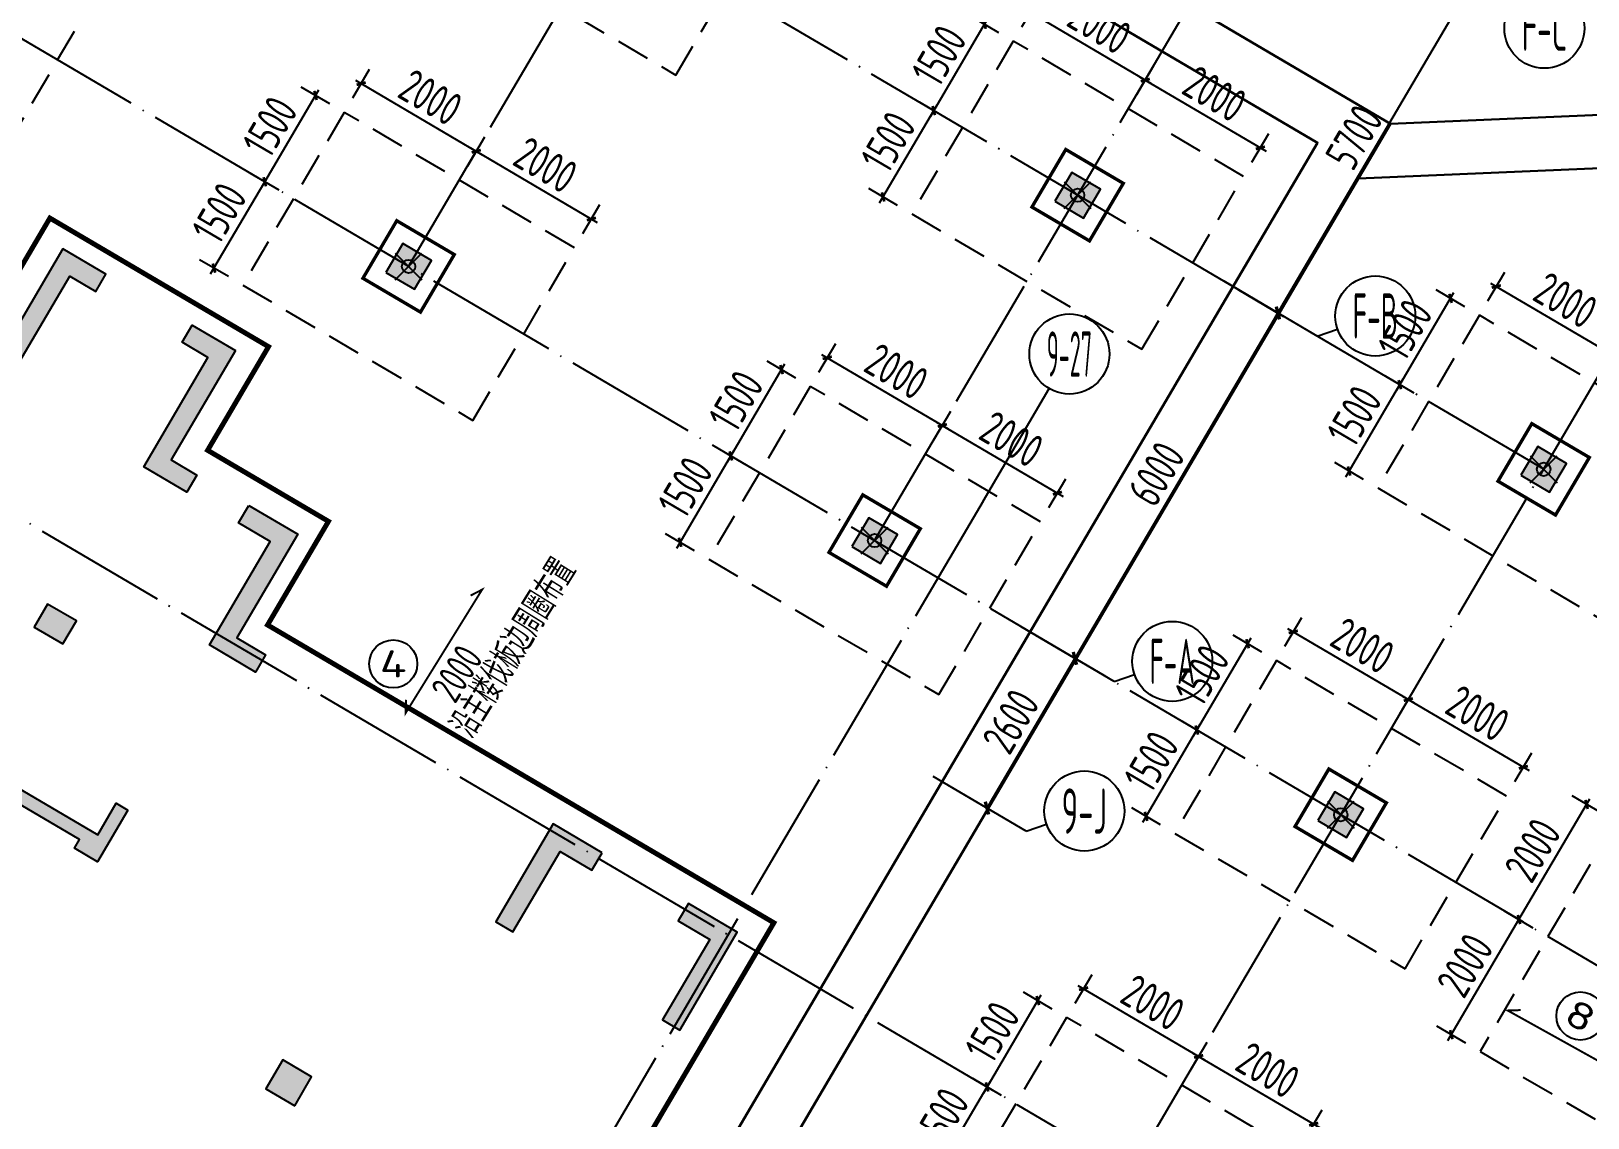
# Model space of a CAD drawing. Extents: x -57409 to 252654, y -8259 to 229119.
# Drawn here: x 178747 to 202071, y 89177 to 105452 of the extents above; entities that cross this region are included whole.
import ezdxf
from ezdxf.enums import TextEntityAlignment as Align

# ---------------------------------------------------------------- set-up
doc = ezdxf.new("R2010")
doc.units = 0
doc.header["$LTSCALE"] = 100
doc.header["$PDMODE"] = 35
doc.header["$PDSIZE"] = 200
doc.linetypes.add('DASHED', pattern=[0.75, 0.5, -0.25])
doc.linetypes.add('DOTE', pattern=[2.42, 2, -0.2, 0.02, -0.2])
doc.layers.get('0').update_dxf_attribs({"linetype": 'CONTINUOUS'})
doc.layers.get('Defpoints').update_dxf_attribs({"linetype": 'CONTINUOUS'})
for name, color, linetype in [('B-TEXT', 3, 'CONTINUOUS'), ('codim', 7, 'CONTINUOUS'), ('COLU', 7, 'CONTINUOUS'), ('colu-主楼', 7, 'CONTINUOUS'), ('CT', 2, 'CONTINUOUS'), ('dote', 253, 'DOTE'), ('h填实-主楼', 254, 'CONTINUOUS'), ('h填实-柱墙', 254, 'CONTINUOUS'), ('wall-主楼', 2, 'CONTINUOUS'), ('Z-AXIS', 3, 'CONTINUOUS'), ('Z-CT', 2, 'CONTINUOUS'), ('Z-TEXT', 2, 'CONTINUOUS'), ('z柱下板带', 140, 'CONTINUOUS'), ('板底钢筋', 24, 'CONTINUOUS'), ('楼板负筋标注', 94, 'CONTINUOUS')]:
    doc.layers.add(name, color=color, linetype=linetype)
doc.layers.add('重心计算', color=7, linetype='CONTINUOUS', plot=False)
doc.styles.add('_TCH_AXIS', font='tssdeng.shx', dxfattribs={"width": 0.7, "bigfont": 'tssdchn.shx'})
doc.styles.add('COMPLEX', font='tssdeng.shx', dxfattribs={"width": 0.7, "bigfont": 'tssdchn.shx'})
doc.styles.add('Jgcad-DIM', font='tssdeng.shx', dxfattribs={"width": 0.7, "bigfont": 'tssdchn.shx'})
doc.styles.get("Standard").update_dxf_attribs({"font": 'tssdeng.shx', "width": 0.7, "bigfont": 'tssdchn.shx'})
doc.styles.add('TSSD_Dimension', font='tssdeng.shx', dxfattribs={"width": 0.7})
doc.dimstyles.new('TSSD_100_100$0', dxfattribs={"dimtxt": 300, "dimasz": 100, "dimexe": 100, "dimexo": 250, "dimgap": 100, "dimtad": 1, "dimdec": 0, "dimzin": 0, "dimdsep": 46, "dimtxsty": 'TSSD_Dimension', "dimblk": '_tsdbk', "dimblk1": '_tsdbk', "dimblk2": '_tsdbk', "dimsah": 1, "dimcen": 0, "dimdle": 100, "dimclrt": 7, "dimadec": 0, "dimazin": 0, "dimtfac": 1, "dimtdec": 0, "dimtix": 1, "dimtmove": 2, "dimatfit": 3, "dimldrblk": '_tsdbk', "dimfxl": 1, "dimtolj": 1, "dimtzin": 0, "dimarcsym": 0})

# ---------------------------------------------------------------- blocks, each defined once
blk = doc.blocks.new('_tsdbk')
blk.add_line((-1, 0), (0, 0))
at = {"const_width": 0.5}
blk.add_lwpolyline([(-0.7, -0.7), (0.7, 0.7)], dxfattribs=at)
blk = doc.blocks.new('*D70')
at = {"layer": 'Defpoints', "color": 0}
for p in [(193579, 96533), (194386, 96059), (192261, 94292)]:
    blk.add_point(p, dxfattribs=at)
at = {"layer": 'Z-AXIS', "color": 0, "lineweight": -2}
for p, q in [((193795, 96406), (194472, 96008)), ((193119, 93904), (194335, 95972)), ((192477, 94165), (193154, 93767))]:
    blk.add_line(p, q, dxfattribs=at)
at = {"layer": 'Z-AXIS', "color": 0, "lineweight": -2, "xscale": 100, "yscale": 100, "zscale": 100}
for p, rotation in [((194386, 96059), 59.54537173360609), ((193068, 93817), 239.5453717336061)]:
    blk.add_blockref('_tsdbk', p, dxfattribs=dict(at, rotation=rotation))
at = {"layer": 'Z-AXIS', "color": 7, "insert": (193425, 95115), "char_height": 500, "attachment_point": 5, "rotation": 59.5454, "style": 'TSSD_Dimension'}
blk.add_mtext('\\A1;2600', dxfattribs=at)
blk = doc.blocks.new('_AXISO')
blk.add_circle((0, 0), 0.5)
at = {"layer": 'B-TEXT', "style": 'COMPLEX', "width": 1.450893}
blk.add_attdef('A', text='', height=0.56, dxfattribs=at).set_placement((0.249375, -0.28), (0.749375, -0.28), align=Align.FIT)
blk = doc.blocks.new('*D71')
at = {"layer": 'Defpoints', "color": 0}
for p in [(196620, 101705), (197427, 101231), (193579, 96533)]:
    blk.add_point(p, dxfattribs=at)
at = {"layer": 'Z-AXIS', "color": 0, "lineweight": -2}
for p, q in [((196836, 101578), (197513, 101180)), ((194437, 96145), (197376, 101145)), ((193795, 96406), (194472, 96008))]:
    blk.add_line(p, q, dxfattribs=at)
at = {"layer": 'Z-AXIS', "color": 0, "lineweight": -2, "xscale": 100, "yscale": 100, "zscale": 100}
for p, rotation in [((197427, 101231), 59.54537173360609), ((194386, 96059), 239.5453717336061)]:
    blk.add_blockref('_tsdbk', p, dxfattribs=dict(at, rotation=rotation))
at = {"layer": 'Z-AXIS', "color": 7, "insert": (195605, 98822), "char_height": 500, "attachment_point": 5, "rotation": 59.5454, "style": 'TSSD_Dimension'}
blk.add_mtext('\\A1;6000', dxfattribs=at)
blk = doc.blocks.new('*D72')
at = {"layer": 'Defpoints', "color": 0}
for p in [(199509, 106619), (200316, 106144), (196620, 101705)]:
    blk.add_point(p, dxfattribs=at)
at = {"layer": 'Z-AXIS', "color": 0, "lineweight": -2}
for p, q in [((199725, 106492), (200402, 106094)), ((197478, 101317), (200265, 106058)), ((196836, 101578), (197513, 101180))]:
    blk.add_line(p, q, dxfattribs=at)
at = {"layer": 'Z-AXIS', "color": 0, "lineweight": -2, "xscale": 100, "yscale": 100, "zscale": 100}
for p, rotation in [((200316, 106144), 59.54537173360609), ((197427, 101231), 239.5453717336061)]:
    blk.add_blockref('_tsdbk', p, dxfattribs=dict(at, rotation=rotation))
at = {"layer": 'Z-AXIS', "color": 7, "insert": (198570, 103865), "char_height": 500, "attachment_point": 5, "rotation": 59.5454, "style": 'TSSD_Dimension'}
blk.add_mtext('\\A1;5700', dxfattribs=at)
blk = doc.blocks.new('*D80')
at = {"layer": 'Defpoints', "color": 0}
for p in [(197894, 108893), (205256, 105432), (204877, 104787)]:
    blk.add_point(p, dxfattribs=at)
at = {"layer": 'Z-AXIS', "color": 0, "lineweight": -2}
for p, q in [((198021, 109108), (198324, 109624)), ((198360, 109487), (205170, 105483)), ((205003, 105003), (205307, 105519))]:
    blk.add_line(p, q, dxfattribs=at)
at = {"layer": 'Z-AXIS', "color": 0, "lineweight": -2, "xscale": 100, "yscale": 100, "zscale": 100}
for p, rotation in [((198273, 109538), 149.5453717284223), ((205256, 105432), 329.5453717284223)]:
    blk.add_blockref('_tsdbk', p, dxfattribs=dict(at, rotation=rotation))
at = {"layer": 'Z-AXIS', "color": 7, "insert": (201942, 107787), "char_height": 500, "attachment_point": 5, "rotation": 329.5454, "style": 'TSSD_Dimension'}
blk.add_mtext('\\A1;8100', dxfattribs=at)
blk = doc.blocks.new('_ArchTick')
at = {"color": 0, "linetype": 'ByBlock', "const_width": 0.4}
blk.add_lwpolyline([(-0.5, -0.5), (0.5, 0.5)], dxfattribs=at)
blk = doc.blocks.new('*D2586')
at = {"layer": 'codim', "color": 0, "lineweight": -2}
blk.add_line((192259, 88261), (193121, 89726), dxfattribs=at)
at = {"layer": 'codim', "color": 7, "lineweight": -2}
for p, q in [((193286, 89513), (192855, 89767)), ((192525, 88220), (192094, 88474))]:
    blk.add_line(p, q, dxfattribs=at)
at = {"layer": 'Defpoints', "color": 0}
for p in [(193070, 89640), (193501, 89387), (192741, 88093)]:
    blk.add_point(p, dxfattribs=at)
at = {"layer": 'codim', "color": 0, "lineweight": -2, "xscale": 100, "yscale": 100, "zscale": 100}
for p, rotation in [((193070, 89640), 59.5453717353146), ((192310, 88347), 239.5453717353146)]:
    blk.add_blockref('_ArchTick', p, dxfattribs=dict(at, rotation=rotation))
at = {"layer": 'codim', "color": 1, "insert": (192388, 89171), "char_height": 500, "attachment_point": 5, "rotation": 59.5454, "style": 'Jgcad-DIM'}
blk.add_mtext('\\A1;1500', dxfattribs=at)
blk = doc.blocks.new('*D2587')
at = {"layer": 'codim', "color": 0, "lineweight": -2}
blk.add_line((193019, 89554), (193881, 91019), dxfattribs=at)
at = {"layer": 'codim', "color": 7, "lineweight": -2}
for p, q in [((194046, 90806), (193615, 91060)), ((193286, 89513), (192855, 89767))]:
    blk.add_line(p, q, dxfattribs=at)
at = {"layer": 'Defpoints', "color": 0}
for p in [(193830, 90933), (194261, 90680), (193501, 89387)]:
    blk.add_point(p, dxfattribs=at)
at = {"layer": 'codim', "color": 0, "lineweight": -2, "xscale": 100, "yscale": 100, "zscale": 100}
for p, rotation in [((193830, 90933), 59.5453717353146), ((193070, 89640), 239.5453717353146)]:
    blk.add_blockref('_ArchTick', p, dxfattribs=dict(at, rotation=rotation))
at = {"layer": 'codim', "color": 1, "insert": (193149, 90464), "char_height": 500, "attachment_point": 5, "rotation": 59.5454, "style": 'Jgcad-DIM'}
blk.add_mtext('\\A1;1500', dxfattribs=at)
blk = doc.blocks.new('*D2588')
at = {"layer": 'codim', "color": 7, "lineweight": -2}
for p, q in [((194388, 90895), (194642, 91326)), ((196112, 89881), (196366, 90312))]:
    blk.add_line(p, q, dxfattribs=at)
at = {"layer": 'codim', "color": 0, "lineweight": -2}
blk.add_line((194429, 91161), (196325, 90046), dxfattribs=at)
at = {"layer": 'Defpoints', "color": 0}
for p in [(194261, 90680), (196239, 90097), (195985, 89666)]:
    blk.add_point(p, dxfattribs=at)
at = {"layer": 'codim', "color": 0, "lineweight": -2, "xscale": 100, "yscale": 100, "zscale": 100}
for p, rotation in [((194515, 91111), 149.5453717339252), ((196239, 90097), 329.5453717339252)]:
    blk.add_blockref('_ArchTick', p, dxfattribs=dict(at, rotation=rotation))
at = {"layer": 'codim', "color": 1, "insert": (195554, 90905), "char_height": 500, "attachment_point": 5, "rotation": 329.5454, "style": 'Jgcad-DIM'}
blk.add_mtext('\\A1;2000', dxfattribs=at)
blk = doc.blocks.new('*D2571')
at = {"layer": 'codim', "color": 7, "lineweight": -2}
for p, q in [((196112, 89881), (196366, 90312)), ((197836, 88868), (198090, 89299))]:
    blk.add_line(p, q, dxfattribs=at)
at = {"layer": 'codim', "color": 0, "lineweight": -2}
blk.add_line((196153, 90148), (198049, 89032), dxfattribs=at)
at = {"layer": 'Defpoints', "color": 0}
for p in [(195985, 89666), (197963, 89083), (197710, 88652)]:
    blk.add_point(p, dxfattribs=at)
at = {"layer": 'codim', "color": 0, "lineweight": -2, "xscale": 100, "yscale": 100, "zscale": 100}
for p, rotation in [((196239, 90097), 149.5453717339252), ((197963, 89083), 329.5453717339252)]:
    blk.add_blockref('_ArchTick', p, dxfattribs=dict(at, rotation=rotation))
at = {"layer": 'codim', "color": 1, "insert": (197278, 89892), "char_height": 500, "attachment_point": 5, "rotation": 329.5454, "style": 'Jgcad-DIM'}
blk.add_mtext('\\A1;2000', dxfattribs=at)
blk = doc.blocks.new('*D2572')
at = {"layer": 'codim', "color": 0, "lineweight": -2}
blk.add_line((199974, 90337), (201089, 92233), dxfattribs=at)
at = {"layer": 'codim', "color": 7, "lineweight": -2}
for p, q in [((201254, 92020), (200823, 92274)), ((200241, 90296), (199810, 90550))]:
    blk.add_line(p, q, dxfattribs=at)
at = {"layer": 'Defpoints', "color": 0}
for p in [(201039, 92147), (201470, 91893), (200456, 90169)]:
    blk.add_point(p, dxfattribs=at)
at = {"layer": 'codim', "color": 0, "lineweight": -2, "xscale": 100, "yscale": 100, "zscale": 100}
for p, rotation in [((201039, 92147), 59.54537173531524), ((200025, 90423), 239.5453717353152)]:
    blk.add_blockref('_ArchTick', p, dxfattribs=dict(at, rotation=rotation))
at = {"layer": 'codim', "color": 1, "insert": (200230, 91462), "char_height": 500, "attachment_point": 5, "rotation": 59.5454, "style": 'Jgcad-DIM'}
blk.add_mtext('\\A1;2000', dxfattribs=at)
blk = doc.blocks.new('*D2573')
at = {"layer": 'codim', "color": 7, "lineweight": -2}
for p, q in [((202268, 93744), (201837, 93998)), ((201254, 92020), (200823, 92274))]:
    blk.add_line(p, q, dxfattribs=at)
at = {"layer": 'codim', "color": 0, "lineweight": -2}
blk.add_line((200988, 92061), (202103, 93957), dxfattribs=at)
at = {"layer": 'Defpoints', "color": 0}
for p in [(202052, 93871), (202484, 93618), (201470, 91893)]:
    blk.add_point(p, dxfattribs=at)
at = {"layer": 'codim', "color": 0, "lineweight": -2, "xscale": 100, "yscale": 100, "zscale": 100}
for p, rotation in [((202052, 93871), 59.54537173531524), ((201039, 92147), 239.5453717353152)]:
    blk.add_blockref('_ArchTick', p, dxfattribs=dict(at, rotation=rotation))
at = {"layer": 'codim', "color": 1, "insert": (201244, 93186), "char_height": 500, "attachment_point": 5, "rotation": 59.5454, "style": 'Jgcad-DIM'}
blk.add_mtext('\\A1;2000', dxfattribs=at)
blk = doc.blocks.new('*D2674')
at = {"layer": 'codim', "color": 0, "lineweight": -2}
blk.add_line((195402, 93605), (196263, 95071), dxfattribs=at)
at = {"layer": 'codim', "color": 7, "lineweight": -2}
for p, q in [((196428, 94858), (195997, 95111)), ((195668, 93565), (195237, 93818))]:
    blk.add_line(p, q, dxfattribs=at)
at = {"layer": 'Defpoints', "color": 0}
for p in [(196213, 94985), (196644, 94731), (195883, 93438)]:
    blk.add_point(p, dxfattribs=at)
at = {"layer": 'codim', "color": 0, "lineweight": -2, "xscale": 100, "yscale": 100, "zscale": 100}
for p, rotation in [((196213, 94985), 59.5453717353145), ((195452, 93692), 239.5453717353145)]:
    blk.add_blockref('_ArchTick', p, dxfattribs=dict(at, rotation=rotation))
at = {"layer": 'codim', "color": 1, "insert": (195531, 94515), "char_height": 500, "attachment_point": 5, "rotation": 59.5454, "style": 'Jgcad-DIM'}
blk.add_mtext('\\A1;1500', dxfattribs=at)
blk = doc.blocks.new('*D2675')
at = {"layer": 'codim', "color": 0, "lineweight": -2}
blk.add_line((196162, 94898), (197024, 96364), dxfattribs=at)
at = {"layer": 'codim', "color": 7, "lineweight": -2}
for p, q in [((197188, 96151), (196757, 96404)), ((196428, 94858), (195997, 95111))]:
    blk.add_line(p, q, dxfattribs=at)
at = {"layer": 'Defpoints', "color": 0}
for p in [(196973, 96278), (197404, 96024), (196644, 94731)]:
    blk.add_point(p, dxfattribs=at)
at = {"layer": 'codim', "color": 0, "lineweight": -2, "xscale": 100, "yscale": 100, "zscale": 100}
for p, rotation in [((196973, 96278), 59.5453717353145), ((196213, 94985), 239.5453717353145)]:
    blk.add_blockref('_ArchTick', p, dxfattribs=dict(at, rotation=rotation))
at = {"layer": 'codim', "color": 1, "insert": (196291, 95808), "char_height": 500, "attachment_point": 5, "rotation": 59.5454, "style": 'Jgcad-DIM'}
blk.add_mtext('\\A1;1500', dxfattribs=at)
blk = doc.blocks.new('*D2676')
at = {"layer": 'codim', "color": 7, "lineweight": -2}
for p, q in [((197531, 96240), (197784, 96671)), ((199255, 95226), (199508, 95657))]:
    blk.add_line(p, q, dxfattribs=at)
at = {"layer": 'codim', "color": 0, "lineweight": -2}
blk.add_line((197571, 96506), (199468, 95391), dxfattribs=at)
at = {"layer": 'Defpoints', "color": 0}
for p in [(197404, 96024), (199381, 95441), (199128, 95010)]:
    blk.add_point(p, dxfattribs=at)
at = {"layer": 'codim', "color": 0, "lineweight": -2, "xscale": 100, "yscale": 100, "zscale": 100}
for p, rotation in [((197657, 96455), 149.5453717339249), ((199381, 95441), 329.5453717339248)]:
    blk.add_blockref('_ArchTick', p, dxfattribs=dict(at, rotation=rotation))
at = {"layer": 'codim', "color": 1, "insert": (198697, 96250), "char_height": 500, "attachment_point": 5, "rotation": 329.5454, "style": 'Jgcad-DIM'}
blk.add_mtext('\\A1;2000', dxfattribs=at)
blk = doc.blocks.new('*D2677')
at = {"layer": 'codim', "color": 7, "lineweight": -2}
for p, q in [((199255, 95226), (199508, 95657)), ((200979, 94212), (201232, 94643))]:
    blk.add_line(p, q, dxfattribs=at)
at = {"layer": 'codim', "color": 0, "lineweight": -2}
blk.add_line((199295, 95492), (201192, 94377), dxfattribs=at)
at = {"layer": 'Defpoints', "color": 0}
for p in [(199128, 95010), (201105, 94428), (200852, 93997)]:
    blk.add_point(p, dxfattribs=at)
at = {"layer": 'codim', "color": 0, "lineweight": -2, "xscale": 100, "yscale": 100, "zscale": 100}
for p, rotation in [((199381, 95441), 149.5453717339249), ((201105, 94428), 329.5453717339248)]:
    blk.add_blockref('_ArchTick', p, dxfattribs=dict(at, rotation=rotation))
at = {"layer": 'codim', "color": 1, "insert": (200421, 95236), "char_height": 500, "attachment_point": 5, "rotation": 329.5454, "style": 'Jgcad-DIM'}
blk.add_mtext('\\A1;2000', dxfattribs=at)
blk = doc.blocks.new('*D2678')
at = {"layer": 'codim', "color": 0, "lineweight": -2}
blk.add_line((188419, 97711), (189281, 99176), dxfattribs=at)
at = {"layer": 'codim', "color": 7, "lineweight": -2}
for p, q in [((189446, 98963), (189015, 99217)), ((188685, 97670), (188254, 97924))]:
    blk.add_line(p, q, dxfattribs=at)
at = {"layer": 'Defpoints', "color": 0}
for p in [(189230, 99090), (189661, 98837), (188901, 97544)]:
    blk.add_point(p, dxfattribs=at)
at = {"layer": 'codim', "color": 0, "lineweight": -2, "xscale": 100, "yscale": 100, "zscale": 100}
for p, rotation in [((189230, 99090), 59.54537173531404), ((188470, 97797), 239.5453717353141)]:
    blk.add_blockref('_ArchTick', p, dxfattribs=dict(at, rotation=rotation))
at = {"layer": 'codim', "color": 1, "insert": (188548, 98621), "char_height": 500, "attachment_point": 5, "rotation": 59.5454, "style": 'Jgcad-DIM'}
blk.add_mtext('\\A1;1500', dxfattribs=at)
blk = doc.blocks.new('*D2679')
at = {"layer": 'codim', "color": 0, "lineweight": -2}
blk.add_line((189180, 99004), (190041, 100469), dxfattribs=at)
at = {"layer": 'codim', "color": 7, "lineweight": -2}
for p, q in [((190206, 100256), (189775, 100510)), ((189446, 98963), (189015, 99217))]:
    blk.add_line(p, q, dxfattribs=at)
at = {"layer": 'Defpoints', "color": 0}
for p in [(189990, 100383), (190421, 100130), (189661, 98837)]:
    blk.add_point(p, dxfattribs=at)
at = {"layer": 'codim', "color": 0, "lineweight": -2, "xscale": 100, "yscale": 100, "zscale": 100}
for p, rotation in [((189990, 100383), 59.54537173531404), ((189230, 99090), 239.5453717353141)]:
    blk.add_blockref('_ArchTick', p, dxfattribs=dict(at, rotation=rotation))
at = {"layer": 'codim', "color": 1, "insert": (189309, 99914), "char_height": 500, "attachment_point": 5, "rotation": 59.5454, "style": 'Jgcad-DIM'}
blk.add_mtext('\\A1;1500', dxfattribs=at)
blk = doc.blocks.new('*D2680')
at = {"layer": 'codim', "color": 7, "lineweight": -2}
for p, q in [((190548, 100345), (190802, 100776)), ((192272, 99332), (192526, 99763))]:
    blk.add_line(p, q, dxfattribs=at)
at = {"layer": 'codim', "color": 0, "lineweight": -2}
blk.add_line((190589, 100611), (192485, 99496), dxfattribs=at)
at = {"layer": 'Defpoints', "color": 0}
for p in [(190421, 100130), (192399, 99547), (192146, 99116)]:
    blk.add_point(p, dxfattribs=at)
at = {"layer": 'codim', "color": 0, "lineweight": -2, "xscale": 100, "yscale": 100, "zscale": 100}
for p, rotation in [((190675, 100561), 149.5453717339235), ((192399, 99547), 329.5453717339235)]:
    blk.add_blockref('_ArchTick', p, dxfattribs=dict(at, rotation=rotation))
at = {"layer": 'codim', "color": 1, "insert": (191714, 100356), "char_height": 500, "attachment_point": 5, "rotation": 329.5454, "style": 'Jgcad-DIM'}
blk.add_mtext('\\A1;2000', dxfattribs=at)
blk = doc.blocks.new('*D2681')
at = {"layer": 'codim', "color": 7, "lineweight": -2}
for p, q in [((192272, 99332), (192526, 99763)), ((193996, 98318), (194250, 98749))]:
    blk.add_line(p, q, dxfattribs=at)
at = {"layer": 'codim', "color": 0, "lineweight": -2}
blk.add_line((192313, 99598), (194209, 98483), dxfattribs=at)
at = {"layer": 'Defpoints', "color": 0}
for p in [(192146, 99116), (194123, 98533), (193870, 98102)]:
    blk.add_point(p, dxfattribs=at)
at = {"layer": 'codim', "color": 0, "lineweight": -2, "xscale": 100, "yscale": 100, "zscale": 100}
for p, rotation in [((192399, 99547), 149.5453717339235), ((194123, 98533), 329.5453717339235)]:
    blk.add_blockref('_ArchTick', p, dxfattribs=dict(at, rotation=rotation))
at = {"layer": 'codim', "color": 1, "insert": (193438, 99342), "char_height": 500, "attachment_point": 5, "rotation": 329.5454, "style": 'Jgcad-DIM'}
blk.add_mtext('\\A1;2000', dxfattribs=at)
blk = doc.blocks.new('*D2703')
at = {"layer": 'codim', "color": 0, "lineweight": -2}
blk.add_line((181437, 101816), (182298, 103282), dxfattribs=at)
at = {"layer": 'codim', "color": 7, "lineweight": -2}
for p, q in [((182463, 103069), (182032, 103322)), ((181703, 101776), (181272, 102029))]:
    blk.add_line(p, q, dxfattribs=at)
at = {"layer": 'Defpoints', "color": 0}
for p in [(182248, 103196), (182679, 102942), (181918, 101649)]:
    blk.add_point(p, dxfattribs=at)
at = {"layer": 'codim', "color": 0, "lineweight": -2, "xscale": 100, "yscale": 100, "zscale": 100}
for p, rotation in [((182248, 103196), 59.54537173531536), ((181487, 101903), 239.5453717353153)]:
    blk.add_blockref('_ArchTick', p, dxfattribs=dict(at, rotation=rotation))
at = {"layer": 'codim', "color": 1, "insert": (181566, 102727), "char_height": 500, "attachment_point": 5, "rotation": 59.5454, "style": 'Jgcad-DIM'}
blk.add_mtext('\\A1;1500', dxfattribs=at)
blk = doc.blocks.new('*D2704')
at = {"layer": 'codim', "color": 0, "lineweight": -2}
blk.add_line((182197, 103109), (183059, 104575), dxfattribs=at)
at = {"layer": 'codim', "color": 7, "lineweight": -2}
for p, q in [((183224, 104362), (182793, 104615)), ((182463, 103069), (182032, 103322))]:
    blk.add_line(p, q, dxfattribs=at)
at = {"layer": 'Defpoints', "color": 0}
for p in [(183008, 104489), (183439, 104235), (182679, 102942)]:
    blk.add_point(p, dxfattribs=at)
at = {"layer": 'codim', "color": 0, "lineweight": -2, "xscale": 100, "yscale": 100, "zscale": 100}
for p, rotation in [((183008, 104489), 59.54537173531536), ((182248, 103196), 239.5453717353153)]:
    blk.add_blockref('_ArchTick', p, dxfattribs=dict(at, rotation=rotation))
at = {"layer": 'codim', "color": 1, "insert": (182326, 104020), "char_height": 500, "attachment_point": 5, "rotation": 59.5454, "style": 'Jgcad-DIM'}
blk.add_mtext('\\A1;1500', dxfattribs=at)
blk = doc.blocks.new('*D2705')
at = {"layer": 'codim', "color": 7, "lineweight": -2}
for p, q in [((183566, 104451), (183819, 104882)), ((185290, 103437), (185543, 103868))]:
    blk.add_line(p, q, dxfattribs=at)
at = {"layer": 'codim', "color": 0, "lineweight": -2}
blk.add_line((183606, 104717), (185503, 103602), dxfattribs=at)
at = {"layer": 'Defpoints', "color": 0}
for p in [(183439, 104235), (185417, 103653), (185163, 103222)]:
    blk.add_point(p, dxfattribs=at)
at = {"layer": 'codim', "color": 0, "lineweight": -2, "xscale": 100, "yscale": 100, "zscale": 100}
for p, rotation in [((183692, 104666), 149.5453717339273), ((185417, 103653), 329.5453717339272)]:
    blk.add_blockref('_ArchTick', p, dxfattribs=dict(at, rotation=rotation))
at = {"layer": 'codim', "color": 1, "insert": (184732, 104461), "char_height": 500, "attachment_point": 5, "rotation": 329.5454, "style": 'Jgcad-DIM'}
blk.add_mtext('\\A1;2000', dxfattribs=at)
blk = doc.blocks.new('*D2706')
at = {"layer": 'codim', "color": 7, "lineweight": -2}
for p, q in [((185290, 103437), (185543, 103868)), ((187014, 102423), (187267, 102854))]:
    blk.add_line(p, q, dxfattribs=at)
at = {"layer": 'codim', "color": 0, "lineweight": -2}
blk.add_line((185330, 103703), (187227, 102588), dxfattribs=at)
at = {"layer": 'Defpoints', "color": 0}
for p in [(185163, 103222), (187141, 102639), (186887, 102208)]:
    blk.add_point(p, dxfattribs=at)
at = {"layer": 'codim', "color": 0, "lineweight": -2, "xscale": 100, "yscale": 100, "zscale": 100}
for p, rotation in [((185417, 103653), 149.5453717339273), ((187141, 102639), 329.5453717339272)]:
    blk.add_blockref('_ArchTick', p, dxfattribs=dict(at, rotation=rotation))
at = {"layer": 'codim', "color": 1, "insert": (186456, 103447), "char_height": 500, "attachment_point": 5, "rotation": 329.5454, "style": 'Jgcad-DIM'}
blk.add_mtext('\\A1;2000', dxfattribs=at)
blk = doc.blocks.new('*D2686')
at = {"layer": 'codim', "color": 0, "lineweight": -2}
blk.add_line((198443, 98777), (199304, 100243), dxfattribs=at)
at = {"layer": 'codim', "color": 7, "lineweight": -2}
for p, q in [((199469, 100030), (199038, 100283)), ((198709, 98737), (198278, 98990))]:
    blk.add_line(p, q, dxfattribs=at)
at = {"layer": 'Defpoints', "color": 0}
for p in [(199254, 100157), (199685, 99903), (198925, 98610)]:
    blk.add_point(p, dxfattribs=at)
at = {"layer": 'codim', "color": 0, "lineweight": -2, "xscale": 100, "yscale": 100, "zscale": 100}
for p, rotation in [((199254, 100157), 59.5453717353146), ((198493, 98864), 239.5453717353146)]:
    blk.add_blockref('_ArchTick', p, dxfattribs=dict(at, rotation=rotation))
at = {"layer": 'codim', "color": 1, "insert": (198572, 99688), "char_height": 500, "attachment_point": 5, "rotation": 59.5454, "style": 'Jgcad-DIM'}
blk.add_mtext('\\A1;1500', dxfattribs=at)
blk = doc.blocks.new('*D2687')
at = {"layer": 'codim', "color": 0, "lineweight": -2}
blk.add_line((199203, 100071), (200065, 101536), dxfattribs=at)
at = {"layer": 'codim', "color": 7, "lineweight": -2}
for p, q in [((200230, 101323), (199799, 101577)), ((199469, 100030), (199038, 100283))]:
    blk.add_line(p, q, dxfattribs=at)
at = {"layer": 'Defpoints', "color": 0}
for p in [(200014, 101450), (200445, 101196), (199685, 99903)]:
    blk.add_point(p, dxfattribs=at)
at = {"layer": 'codim', "color": 0, "lineweight": -2, "xscale": 100, "yscale": 100, "zscale": 100}
for p, rotation in [((200014, 101450), 59.5453717353146), ((199254, 100157), 239.5453717353146)]:
    blk.add_blockref('_ArchTick', p, dxfattribs=dict(at, rotation=rotation))
at = {"layer": 'codim', "color": 1, "insert": (199332, 100981), "char_height": 500, "attachment_point": 5, "rotation": 59.5454, "style": 'Jgcad-DIM'}
blk.add_mtext('\\A1;1500', dxfattribs=at)
blk = doc.blocks.new('*D2688')
at = {"layer": 'codim', "color": 7, "lineweight": -2}
for p, q in [((200572, 101412), (200825, 101843)), ((202296, 100398), (202549, 100829))]:
    blk.add_line(p, q, dxfattribs=at)
at = {"layer": 'codim', "color": 0, "lineweight": -2}
blk.add_line((200612, 101678), (202509, 100563), dxfattribs=at)
at = {"layer": 'Defpoints', "color": 0}
for p in [(200445, 101196), (202423, 100614), (202169, 100183)]:
    blk.add_point(p, dxfattribs=at)
at = {"layer": 'codim', "color": 0, "lineweight": -2, "xscale": 100, "yscale": 100, "zscale": 100}
for p, rotation in [((200699, 101627), 149.5453717339252), ((202423, 100614), 329.5453717339252)]:
    blk.add_blockref('_ArchTick', p, dxfattribs=dict(at, rotation=rotation))
at = {"layer": 'codim', "color": 1, "insert": (201738, 101422), "char_height": 500, "attachment_point": 5, "rotation": 329.5454, "style": 'Jgcad-DIM'}
blk.add_mtext('\\A1;2000', dxfattribs=at)
blk = doc.blocks.new('*D2690')
at = {"layer": 'codim', "color": 0, "lineweight": -2}
blk.add_line((191460, 102883), (192322, 104348), dxfattribs=at)
at = {"layer": 'codim', "color": 7, "lineweight": -2}
for p, q in [((192487, 104136), (192056, 104389)), ((191727, 102843), (191296, 103096))]:
    blk.add_line(p, q, dxfattribs=at)
at = {"layer": 'Defpoints', "color": 0}
for p in [(192271, 104262), (192702, 104009), (191942, 102716)]:
    blk.add_point(p, dxfattribs=at)
at = {"layer": 'codim', "color": 0, "lineweight": -2, "xscale": 100, "yscale": 100, "zscale": 100}
for p, rotation in [((192271, 104262), 59.54537173531542), ((191511, 102969), 239.5453717353154)]:
    blk.add_blockref('_ArchTick', p, dxfattribs=dict(at, rotation=rotation))
at = {"layer": 'codim', "color": 1, "insert": (191589, 103793), "char_height": 500, "attachment_point": 5, "rotation": 59.5454, "style": 'Jgcad-DIM'}
blk.add_mtext('\\A1;1500', dxfattribs=at)
blk = doc.blocks.new('*D2691')
at = {"layer": 'codim', "color": 7, "lineweight": -2}
for p, q in [((193247, 105429), (192816, 105682)), ((192487, 104136), (192056, 104389))]:
    blk.add_line(p, q, dxfattribs=at)
at = {"layer": 'codim', "color": 0, "lineweight": -2}
blk.add_line((192221, 104176), (193082, 105642), dxfattribs=at)
at = {"layer": 'Defpoints', "color": 0}
for p in [(193032, 105555), (193463, 105302), (192702, 104009)]:
    blk.add_point(p, dxfattribs=at)
at = {"layer": 'codim', "color": 0, "lineweight": -2, "xscale": 100, "yscale": 100, "zscale": 100}
for p, rotation in [((193032, 105555), 59.54537173531542), ((192271, 104262), 239.5453717353154)]:
    blk.add_blockref('_ArchTick', p, dxfattribs=dict(at, rotation=rotation))
at = {"layer": 'codim', "color": 1, "insert": (192350, 105086), "char_height": 500, "attachment_point": 5, "rotation": 59.5454, "style": 'Jgcad-DIM'}
blk.add_mtext('\\A1;1500', dxfattribs=at)
blk = doc.blocks.new('*D2692')
at = {"layer": 'codim', "color": 7, "lineweight": -2}
for p, q in [((193589, 105517), (193843, 105948)), ((195313, 104504), (195567, 104935))]:
    blk.add_line(p, q, dxfattribs=at)
at = {"layer": 'codim', "color": 0, "lineweight": -2}
blk.add_line((193630, 105784), (195526, 104669), dxfattribs=at)
at = {"layer": 'Defpoints', "color": 0}
for p in [(193463, 105302), (195440, 104719), (195187, 104288)]:
    blk.add_point(p, dxfattribs=at)
at = {"layer": 'codim', "color": 0, "lineweight": -2, "xscale": 100, "yscale": 100, "zscale": 100}
for p, rotation in [((193716, 105733), 149.5453717339275), ((195440, 104719), 329.5453717339274)]:
    blk.add_blockref('_ArchTick', p, dxfattribs=dict(at, rotation=rotation))
at = {"layer": 'codim', "color": 1, "insert": (194755, 105528), "char_height": 500, "attachment_point": 5, "rotation": 329.5454, "style": 'Jgcad-DIM'}
blk.add_mtext('\\A1;2000', dxfattribs=at)
blk = doc.blocks.new('*D2313')
at = {"layer": 'codim', "color": 7, "lineweight": -2}
for p, q in [((195313, 104504), (195567, 104935)), ((197037, 103490), (197291, 103921))]:
    blk.add_line(p, q, dxfattribs=at)
at = {"layer": 'codim', "color": 0, "lineweight": -2}
blk.add_line((195354, 104770), (197250, 103655), dxfattribs=at)
at = {"layer": 'Defpoints', "color": 0}
for p in [(195187, 104288), (197164, 103705), (196911, 103274)]:
    blk.add_point(p, dxfattribs=at)
at = {"layer": 'codim', "color": 0, "lineweight": -2, "xscale": 100, "yscale": 100, "zscale": 100}
for p, rotation in [((195440, 104719), 149.5453717339275), ((197164, 103705), 329.5453717339274)]:
    blk.add_blockref('_ArchTick', p, dxfattribs=dict(at, rotation=rotation))
at = {"layer": 'codim', "color": 1, "insert": (196480, 104514), "char_height": 500, "attachment_point": 5, "rotation": 329.5454, "style": 'Jgcad-DIM'}
blk.add_mtext('\\A1;2000', dxfattribs=at)
blk = doc.blocks.new('后浇带现场')
at = {"color": 6, "lineweight": 30}
for points in [[(821257, 720830), (821257, 688843), (805860, 662656), (825600, 651049), (814026, 631365), (812236, 611185), (845904, 608199)], [(822057, 720830), (822057, 688625), (806955, 662940), (826695, 651333), (814807, 631115), (813104, 611911), (845975, 608996)], [(844284, 652084), (826695, 651333)], [(844318, 651285), (826212, 650512)], [(826290, 650644), (826695, 651333)]]:
    blk.add_lwpolyline(points, dxfattribs=at)

msp = doc.modelspace()

# ---------------------------------------------------------------- hatches: boundary and pattern name
at = {"layer": 'h填实-主楼'}
for points in [[(179221, 102191.1), (178258, 100553.3), (177870.1, 100781.4), (177718, 100522.8), (178364.5, 100142.6), (179327.6, 101780.5), (179715.5, 101552.4), (179867.5, 101811)], [(181807.1, 100670.6), (180844.1, 99032.7), (181232, 98804.6), (181079.9, 98546), (180433.4, 98926.2), (181396.4, 100564), (181008.5, 100792.1), (181160.6, 101050.7)], [(182007.8, 98348.5), (182740.6, 97917.6), (181828.2, 96366), (182259.2, 96112.6), (182107.2, 95853.9), (181417.5, 96259.4), (182329.9, 97811.1), (181855.8, 98089.9)], [(179222.1, 96274.2), (179424.9, 96619), (178993.9, 96872.5), (178791.1, 96527.7)], [(180196.1, 93787.5), (179739.9, 93011.6), (179395.1, 93214.4), (179471.1, 93343.7), (177574.7, 94458.8), (177954.8, 95105.3), (178127.2, 95003.9), (177848.5, 94529.8), (179744.9, 93414.7), (180023.7, 93888.8)], [(187302.1, 93147.4), (186569.4, 93578.3), (185707.7, 92112.8), (185966.3, 91960.8), (186675.9, 93167.6), (187150.1, 92888.8)], [(188466.2, 90490.9), (189327.9, 91956.3), (188595.2, 92387.2), (188443.1, 92128.6), (188917.2, 91849.8), (188207.6, 90642.9)], [(182696.6, 89359.1), (182950, 89790.1), (182519, 90043.6), (182265.5, 89612.6)]]:
    msp.add_hatch(color=256, dxfattribs=at).paths.add_polyline_path(points)
at = {"layer": 'h填实-柱墙'}
for points in [[(194084.2, 102906.3), (194515.2, 102652.9), (194768.6, 103083.9), (194337.6, 103337.4)], [(184060.6, 101839.7), (184491.6, 101586.3), (184745, 102017.3), (184314, 102270.7)], [(201066.6, 98800.8), (201497.6, 98547.4), (201751.1, 98978.4), (201320.1, 99231.8)], [(191043, 97734.2), (191474.1, 97480.7), (191727.5, 97911.7), (191296.5, 98165.2)], [(198025.5, 93628.6), (198456.5, 93375.2), (198709.9, 93806.2), (198278.9, 94059.6)]]:
    msp.add_hatch(color=256, dxfattribs=at).paths.add_polyline_path(points)

# ---------------------------------------------------------------- linework, layer by layer
at = {"layer": 'COLU'}
for points in [[(194084.2, 102906.3), (194515.2, 102652.9), (194768.6, 103083.9), (194337.6, 103337.4)], [(184060.6, 101839.7), (184491.6, 101586.3), (184745, 102017.3), (184314, 102270.7)], [(201066.6, 98800.8), (201497.6, 98547.4), (201751.1, 98978.4), (201320.1, 99231.8)], [(191043, 97734.2), (191474.1, 97480.7), (191727.5, 97911.7), (191296.5, 98165.2)], [(198025.5, 93628.6), (198456.5, 93375.2), (198709.9, 93806.2), (198278.9, 94059.6)]]:
    msp.add_lwpolyline(points, close=True, dxfattribs=at)
at = {"layer": 'colu-主楼'}
for points in [[(179222.1, 96274.2), (179424.9, 96619), (178993.9, 96872.5), (178791.1, 96527.7)], [(182696.6, 89359.1), (182950, 89790.1), (182519, 90043.6), (182265.5, 89612.6)]]:
    msp.add_lwpolyline(points, close=True, dxfattribs=at)
at = {"layer": 'CT', "const_width": 75}
msp.add_lwpolyline([(146084.3, 117846.7), (154187.4, 113082.2), (155099.7, 114633.9), (156910, 113569.5), (157822.3, 115121.2), (161098, 113195.1), (160185.7, 111643.4), (161995.9, 110579.1), (161083.6, 109027.4), (175393.3, 100613.6), (176305.7, 102165.2), (178115.9, 101100.8), (179028.3, 102652.5), (182304, 100726.4), (181391.6, 99174.8), (183201.9, 98110.4), (182289.6, 96558.7), (189875.4, 92098.4), (183742.5, 81667.8)], dxfattribs=at)
at = {"layer": 'CT', "const_width": 50}
for points in [[(193742, 102817.6), (194604, 102310.7), (195110.8, 103172.7), (194248.8, 103679.6)], [(183718.4, 101750.9), (184580.4, 101244), (185087.3, 102106.1), (184225.2, 102612.9)], [(200724.4, 98712), (201586.4, 98205.2), (202093.3, 99067.2), (201231.3, 99574)], [(190700.8, 97645.4), (191562.9, 97138.5), (192069.7, 98000.5), (191207.7, 98507.4)], [(197683.3, 93539.8), (198545.3, 93033), (199052.2, 93895), (198190.1, 94401.9)]]:
    msp.add_lwpolyline(points, close=True, dxfattribs=at)
at = {"layer": 'dote', "ltscale": 10}
for p, q in [((184402.8, 101928.5), (201762.6, 131453)), ((201408.9, 98889.6), (166496.6, 119417.3)), ((203195.1, 90879), (156473, 118350.6)), ((191385.3, 97823), (203245.7, 117994.5)), ((145533.4, 117590.6), (195225.2, 88372.8)), ((195225.2, 88372.8), (204876.6, 104787.4)), ((193008.8, 98413.8), (182708.9, 80896.4))]:
    msp.add_line(p, q, dxfattribs=at)
at = {"layer": 'wall-主楼'}
for points in [[(179221, 102191.1), (178258, 100553.3), (177870.1, 100781.4), (177718, 100522.8), (178364.5, 100142.6), (179327.6, 101780.5), (179715.5, 101552.4), (179867.5, 101811)], [(181807.1, 100670.6), (180844.1, 99032.7), (181232, 98804.6), (181079.9, 98546), (180433.4, 98926.2), (181396.4, 100564), (181008.5, 100792.1), (181160.6, 101050.7)], [(182007.8, 98348.5), (182740.6, 97917.6), (181828.2, 96366), (182259.2, 96112.6), (182107.2, 95853.9), (181417.5, 96259.4), (182329.9, 97811.1), (181855.8, 98089.9)], [(180196.1, 93787.5), (179739.9, 93011.6), (179395.1, 93214.4), (179471.1, 93343.7), (177574.7, 94458.8), (177954.8, 95105.3), (178127.2, 95003.9), (177848.5, 94529.8), (179744.9, 93414.7), (180023.7, 93888.8)], [(187302.1, 93147.4), (186569.4, 93578.3), (185707.7, 92112.8), (185966.3, 91960.8), (186675.9, 93167.6), (187150.1, 92888.8)], [(188466.2, 90490.9), (189327.9, 91956.3), (188595.2, 92387.2), (188443.1, 92128.6), (188917.2, 91849.8), (188207.6, 90642.9)]]:
    msp.add_lwpolyline(points, close=True, dxfattribs=at)
at = {"layer": 'Z-AXIS'}
for p, q in [((198013.5, 100886), (196620.3, 101705.1)), ((198013.5, 100886), (198318.1, 100990.5)), ((193008.8, 98413.8), (193999.4, 100098.7)), ((194972.4, 95713.8), (193579.2, 96533)), ((194972.4, 95713.8), (195276.9, 95818.3)), ((193654.6, 93472.5), (192261.4, 94291.7)), ((193654.6, 93472.5), (193959.1, 93577))]:
    msp.add_line(p, q, dxfattribs=at)
at = {"layer": 'Z-CT', "color": 1, "const_width": 50}
msp.add_lwpolyline([(146084.3, 117846.7), (154187.4, 113082.2), (155099.7, 114633.9), (156910, 113569.5), (157822.3, 115121.2), (161098, 113195.1), (160185.7, 111643.4), (161995.9, 110579.1), (161083.6, 109027.4), (175393.3, 100613.6), (176305.7, 102165.2), (178115.9, 101100.8), (179028.3, 102652.5), (182304, 100726.4), (181391.6, 99174.8), (183201.9, 98110.4), (182289.6, 96558.7), (189875.4, 92098.4), (183742.5, 81667.8)], dxfattribs=at)
at = {"layer": 'z柱下板带', "linetype": 'DASHED', "ltscale": 10}
for points in [[(184959.6, 106821.3), (188407.7, 104793.9), (189928.3, 107380), (186480.2, 109407.4)], [(174936, 105754.7), (178384.1, 103727.3), (179904.7, 106313.4), (176456.6, 108340.8)], [(191942.1, 102715.8), (195390.2, 100688.4), (196910.7, 103274.5), (193462.6, 105301.9)], [(181918.5, 101649.2), (185366.6, 99621.7), (186887.2, 102207.8), (183439, 104235.2)], [(198924.5, 98610.3), (202372.6, 96582.8), (203893.2, 99168.9), (200445.1, 101196.4)], [(188900.9, 97543.6), (192349, 95516.2), (193869.6, 98102.3), (190421.5, 100129.7)], [(195883.4, 93438.1), (199331.5, 91410.7), (200852.1, 93996.8), (197403.9, 96024.2)], [(192740.9, 88093.5), (196189, 86066.1), (197709.6, 88652.2), (194261.4, 90679.6)]]:
    msp.add_lwpolyline(points, close=True, dxfattribs=at)
at = {"layer": 'z柱下板带', "color": 6, "linetype": 'DASHED', "ltscale": 10}
msp.add_lwpolyline([(203905.4, 88141.3), (205932.9, 91589.4), (202484.7, 93616.8), (200457.3, 90168.7)], close=True, dxfattribs=at)
at = {"layer": '板底钢筋', "const_width": 30}
for points in [[(184363, 95437.6), (184360.2, 95243.2), (185504.3, 97088.2), (185331.5, 96999.2)], [(204188.5, 89054.7), (204285.6, 88886.3), (200870.3, 90784.6), (201064.5, 90791)]]:
    msp.add_lwpolyline(points, dxfattribs=at)
at = {"layer": '重心计算', "color": 5}
for p in [(194426.4, 102995.1), (194426.4, 102995.1), (184402.8, 101928.5), (184402.8, 101928.5), (201408.9, 98889.6), (201408.9, 98889.6), (191385.3, 97823), (191385.3, 97823), (198367.7, 93717.4), (198367.7, 93717.4)]:
    msp.add_point(p, dxfattribs=at)

# ---------------------------------------------------------------- block references
at = {"color": 3, "lineweight": 30}
msp.add_blockref('后浇带现场', (-627579.1, -547267.4), dxfattribs=at)
at = {"layer": 'Z-AXIS'}
ref = msp.add_blockref('_AXISO', (201419.8, 105495.4), dxfattribs=dict(at, xscale=1199.999999999998, yscale=1200, zscale=1200, rotation=359.9996457873818))
ref.add_attrib('A', 'F-C', dxfattribs={"color": 7, "height": 678.82, "rotation": 359.99965, "style": '_TCH_AXIS', "width": 0.440678}).set_placement((201080.4, 105156), (201759.3, 105156), align=Align.FIT)
ref = msp.add_blockref('_AXISO', (198885.6, 101185.3), dxfattribs=dict(at, xscale=1199.999999999998, yscale=1200, zscale=1200, rotation=359.9996457873818))
ref.add_attrib('A', 'F-B', dxfattribs={"color": 7, "height": 678.82, "rotation": 359.99965, "style": '_TCH_AXIS', "width": 0.448276}).set_placement((198546.2, 100845.9), (199225, 100845.9), align=Align.FIT)
ref = msp.add_blockref('_AXISO', (194303.5, 100615.9), dxfattribs=dict(at, xscale=1199.999999999998, yscale=1200, zscale=1200, rotation=359.9996457873818))
ref.add_attrib('A', '9-27', dxfattribs={"color": 7, "height": 678.82, "rotation": 359.99965, "style": '_TCH_AXIS', "width": 0.325}).set_placement((193964.1, 100276.5), (194642.9, 100276.5), align=Align.FIT)
ref = msp.add_blockref('_AXISO', (195844.4, 96013.1), dxfattribs=dict(at, xscale=1199.999999999998, yscale=1200, zscale=1200, rotation=359.9996457873818))
ref.add_attrib('A', 'F-A', dxfattribs={"color": 7, "height": 678.82, "rotation": 359.99965, "style": '_TCH_AXIS', "width": 0.433333}).set_placement((195505, 95673.7), (196183.8, 95673.7), align=Align.FIT)
ref = msp.add_blockref('_AXISO', (194526.6, 93771.8), dxfattribs=dict(at, xscale=1199.999999999998, yscale=1200, zscale=1200, rotation=359.9996457873818))
ref.add_attrib('A', '9-J', dxfattribs={"color": 7, "height": 678.82, "rotation": 359.99965, "style": '_TCH_AXIS', "width": 0.464286}).set_placement((194187.2, 93432.4), (194866, 93432.4), align=Align.FIT)
at = {"layer": 'Z-TEXT'}
ref = msp.add_blockref('_AXISO', (184172.5, 95975.8), dxfattribs=dict(at, xscale=720.0000000000074, yscale=720, zscale=720, rotation=359.9996457873825))
ref.add_attrib('A', '4', dxfattribs={"layer": 'Z-AXIS', "color": 7, "height": 407.3, "rotation": 359.99965, "style": '_TCH_AXIS', "width": 1.733333}).set_placement((183968.9, 95772.1), (184376.2, 95772.1), align=Align.FIT)
ref = msp.add_blockref('_AXISO', (201959.4, 90702.6), dxfattribs=dict(at, xscale=720.0000000000098, yscale=719.999999999995, zscale=720, rotation=330.9336908351053))
ref.add_attrib('A', '8', dxfattribs={"layer": 'Z-AXIS', "color": 7, "height": 407.3, "rotation": 330.93369, "style": '_TCH_AXIS', "width": 1.857143}).set_placement((201682.5, 90623.5), (202038.5, 90425.7), align=Align.FIT)

# ---------------------------------------------------------------- texts
at = {"layer": '楼板负筋标注', "width": 0.7}
for s, p in [('沿主楼伐板边周圈布置', (185369.6, 94831.7)), ('2000', (185100.2, 95363.5))]:
    msp.add_text(s, height=450, rotation=58.19574, dxfattribs=at).set_placement(p)

# ---------------------------------------------------------------- dimensions: what is measured, and where the dimension line sits
at = {"layer": 'codim'}
for base, p1, p2, angle, picture, middle in [((195440.1, 104719.2), (193462.6, 105301.9), (195186.7, 104288.2), 329.54537, '*D2692', (194755.5, 105527.8)), ((193031.6, 105555.3), (192702.3, 104008.8), (193462.6, 105301.9), 59.54537, '*D2691', (192349.8, 105086.2)), ((185416.5, 103652.5), (183439, 104235.2), (185163.1, 103221.5), 329.54537, '*D2705', (184731.9, 104461.1)), ((197164.2, 103705.5), (195186.7, 104288.2), (196910.7, 103274.5), 329.54537, '*D2313', (196479.5, 104514.1)), ((183008, 104488.7), (182678.8, 102942.2), (183439, 104235.2), 59.54537, '*D2704', (182326.2, 104019.5)), ((192271.3, 104262.3), (191942.1, 102715.8), (192702.3, 104008.8), 59.54537, '*D2690', (191589.5, 103793.2)), ((187140.6, 102638.8), (185163.1, 103221.5), (186887.2, 102207.8), 329.54537, '*D2706', (186456, 103447.4)), ((182247.7, 103195.6), (181918.5, 101649.2), (182678.8, 102942.2), 59.54537, '*D2703', (181565.9, 102726.5)), ((202422.6, 100613.7), (200445.1, 101196.4), (202169.1, 100182.7), 329.54537, '*D2688', (201737.9, 101422.2)), ((200014.1, 101449.8), (199684.8, 99903.3), (200445.1, 101196.4), 59.54537, '*D2687', (199332.2, 100980.7)), ((192399, 99547), (190421.5, 100129.7), (192145.5, 99116), 329.54537, '*D2680', (191714.3, 100355.6)), ((189990.5, 100383.1), (189661.2, 98836.7), (190421.5, 100129.7), 59.54537, '*D2679', (189308.6, 99914)), ((199253.8, 100156.7), (198924.5, 98610.3), (199684.8, 99903.3), 59.54537, '*D2686', (198571.9, 99687.6)), ((194123, 98533.3), (192145.5, 99116), (193869.6, 98102.3), 329.54537, '*D2681', (193438.4, 99341.9)), ((189230.2, 99090.1), (188900.9, 97543.6), (189661.2, 98836.7), 59.54537, '*D2678', (188548.3, 98621)), ((199381.4, 95441.5), (197403.9, 96024.2), (199128, 95010.5), 329.54537, '*D2676', (198696.8, 96250)), ((196972.9, 96277.6), (196643.7, 94731.1), (197403.9, 96024.2), 59.54537, '*D2675', (196291.1, 95808.5)), ((201105.5, 94427.8), (199128, 95010.5), (200852.1, 93996.8), 329.54537, '*D2677', (200420.9, 95236.3)), ((196212.6, 94984.6), (195883.4, 93438.1), (196643.7, 94731.1), 59.54537, '*D2674', (195530.8, 94515.4)), ((202052.5, 93871), (201469.8, 91893.5), (202483.5, 93617.5), 59.54537, '*D2573', (201243.9, 93186.3)), ((201038.8, 92146.9), (200456.1, 90169.4), (201469.8, 91893.5), 59.54537, '*D2572', (200230.2, 91462.3)), ((196238.9, 90096.9), (194261.4, 90679.6), (195985.5, 89665.9), 329.54537, '*D2588', (195554.3, 90905.5)), ((193830.4, 90933), (193501.1, 89386.5), (194261.4, 90679.6), 59.54537, '*D2587', (193148.6, 90463.9)), ((197963, 89083.2), (195985.5, 89665.9), (197709.6, 88652.2), 329.54537, '*D2571', (197278.4, 89891.7)), ((193070.1, 89640), (192740.9, 88093.5), (193501.1, 89386.5), 59.54537, '*D2586', (192388.3, 89170.8))]:
    dim = msp.add_linear_dim(base=base, p1=p1, p2=p2, angle=angle, dimstyle='TSSD_100_100$0', override={"dimtxt": 500, "dimexe": 250, "dimtxsty": 'Jgcad-DIM', "dimblk": 'ArchTick', "dimblk1": 'ArchTick', "dimblk2": 'ArchTick', "dimclre": 7, "dimclrt": 1, "dimadec": 3}, dxfattribs=at)
    dim.commit()
    dim.dimension.update_dxf_attribs({"geometry": picture, "text_midpoint": middle})
at = {"layer": 'Z-AXIS'}
for base, p1, p2, angle, picture, middle in [((205255.9, 105432.5), (197894.2, 108892.9), (204876.6, 104787.4), 329.54537, '*D80', (201942.1, 107786.9)), ((200316, 106144.4), (196620.3, 101705.1), (199509.4, 106618.7), 59.54537, '*D72', (198569.8, 103865.1)), ((197427, 101230.9), (193579.2, 96533), (196620.3, 101705.1), 59.54537, '*D71', (195604.7, 98822.2)), ((194385.8, 96058.7), (192261.4, 94291.7), (193579.2, 96533), 59.54537, '*D70', (193425.2, 95115.4))]:
    dim = msp.add_linear_dim(base=base, p1=p1, p2=p2, angle=angle, dimstyle='TSSD_100_100$0', override={"dimtxt": 500}, dxfattribs=at)
    dim.commit()
    dim.dimension.update_dxf_attribs({"geometry": picture, "text_midpoint": middle})

doc.saveas('drawing.dxf')
